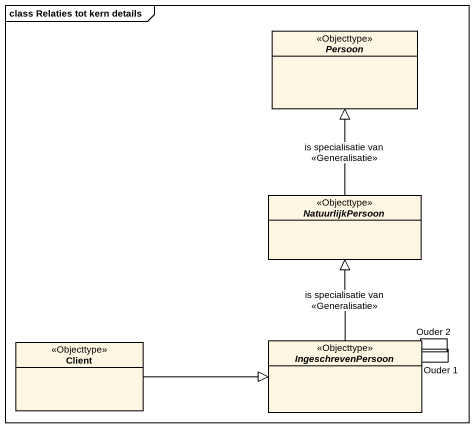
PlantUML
@startuml
mainframe class Relaties tot kern details
hide circle
hide empty members
abstract class Persoon <<Objecttype>>
abstract class NatuurlijkPersoon <<Objecttype>>
class Client <<Objecttype>>
abstract class IngeschrevenPersoon <<Objecttype>>
NatuurlijkPersoon -up-|> Persoon : is specialisatie van\n<<Generalisatie>>
Client -right-|> IngeschrevenPersoon
IngeschrevenPersoon -up-|> NatuurlijkPersoon : is specialisatie van\n<<Generalisatie>>
IngeschrevenPersoon -- IngeschrevenPersoon : Ouder 1
IngeschrevenPersoon -- IngeschrevenPersoon : Ouder 2
@enduml
